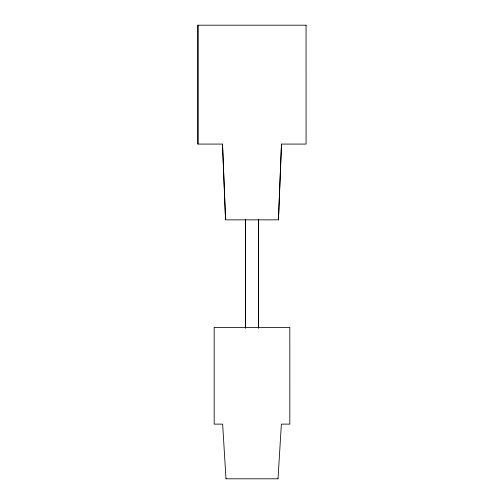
<?xml version="1.0" encoding="UTF-8"?>
<svg xmlns="http://www.w3.org/2000/svg" width="504" height="504" viewBox="0 0 504 504"><rect width="100%" height="100%" fill="white"/><g stroke="black" fill="none" stroke-linecap="round" stroke-linejoin="round"><path stroke-width="0.76" d="M245.511 327.997L245.511 219.498L245.511 328.104M258.489 327.997L258.489 219.498L258.489 328.104M222.503 144.081L225.546 219.845L278.454 219.845L281.478 144.081L306.079 144.081L306.06 25.2M278.454 219.845L281.497 144.081M278.013 478.8L281.371 424.116L289.838 424.116L289.813 327.405L214.162 327.405L214.162 424.116L222.648 424.116L225.987 478.8M306.079 25.2L197.921 25.2L197.921 144.081L222.522 144.081L225.534 219.064M225.968 478.8L278.032 478.8M197.94 25.2L197.94 144.081"/></g></svg>
